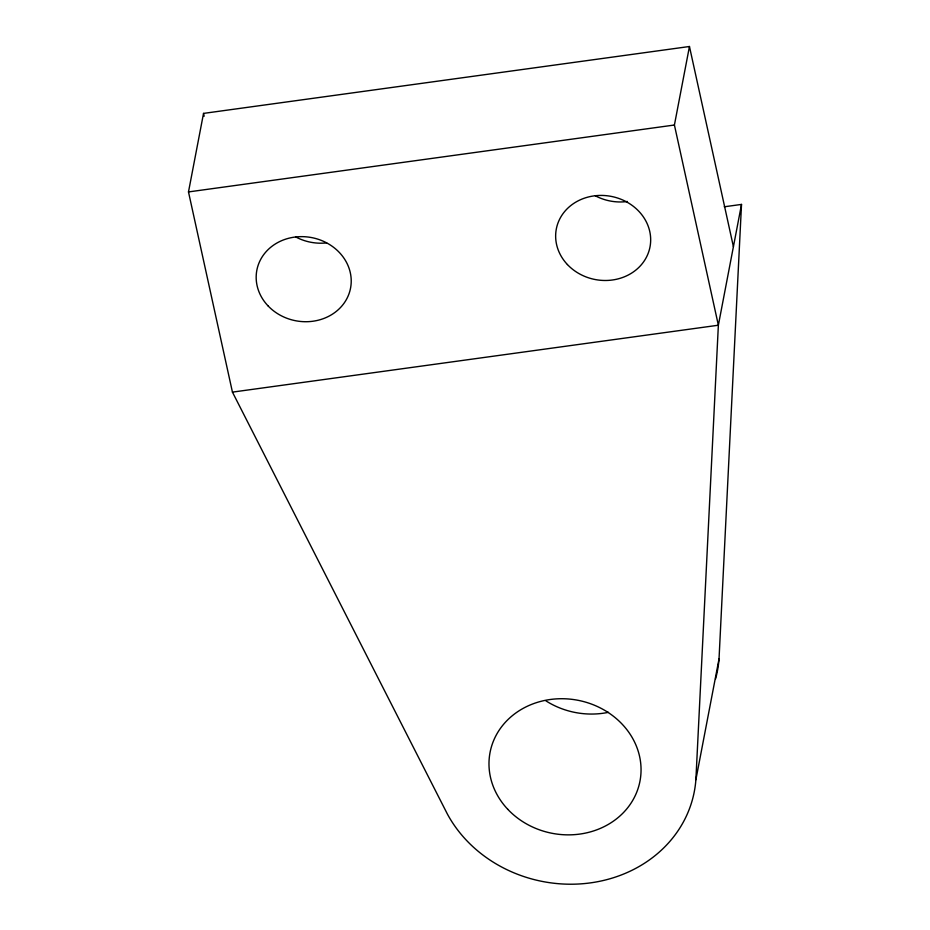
<?xml version="1.0" encoding="UTF-8"?>
<svg xmlns="http://www.w3.org/2000/svg" width="930" height="930" viewBox="0 0 930 930"><rect width="100%" height="100%" fill="white"/><g stroke="black" fill="none" stroke-linecap="round" stroke-linejoin="round"><path stroke-width="1.4" d="M733.41 246.694L689.456 46.5L203.531 113.402L188.488 191.929L232.442 392.123L447.33 813.948A131.653 116.866 10.8 0 0 590.492 882.872A131.653 116.866 10.8 0 0 695.884 779.724L718.367 325.221L741.512 204.414L724.261 206.786M715.53 679.016A131.653 116.866 10.8 0 0 719.029 658.917L741.512 204.414M232.442 392.123L718.367 325.221L674.413 125.027L689.456 46.5M695.884 779.724L719.029 658.917M188.488 191.929L674.413 125.027M203.531 113.402L204.158 116.227M608.452 712.322A76.318 67.751 10.8 0 1 545.864 700.825M326.628 242.893A47.697 42.338 10.8 0 1 295.845 236.999M627.436 201.484A47.697 42.338 10.8 0 1 595.305 195.777M267.945 305.772A47.697 42.338 10.8 0 0 348.68 294.659A47.697 42.338 10.8 0 0 294.461 237.127A47.697 42.338 10.8 0 0 267.945 305.772M567.405 264.538A47.697 42.338 10.8 0 0 648.14 253.425A47.697 42.338 10.8 0 0 593.921 195.905A47.697 42.338 10.8 0 0 567.405 264.538M507.803 809.333A76.318 67.751 10.8 0 0 636.992 791.546A76.318 67.751 10.8 0 0 550.235 699.5A76.318 67.751 10.8 0 0 507.803 809.333"/></g></svg>
